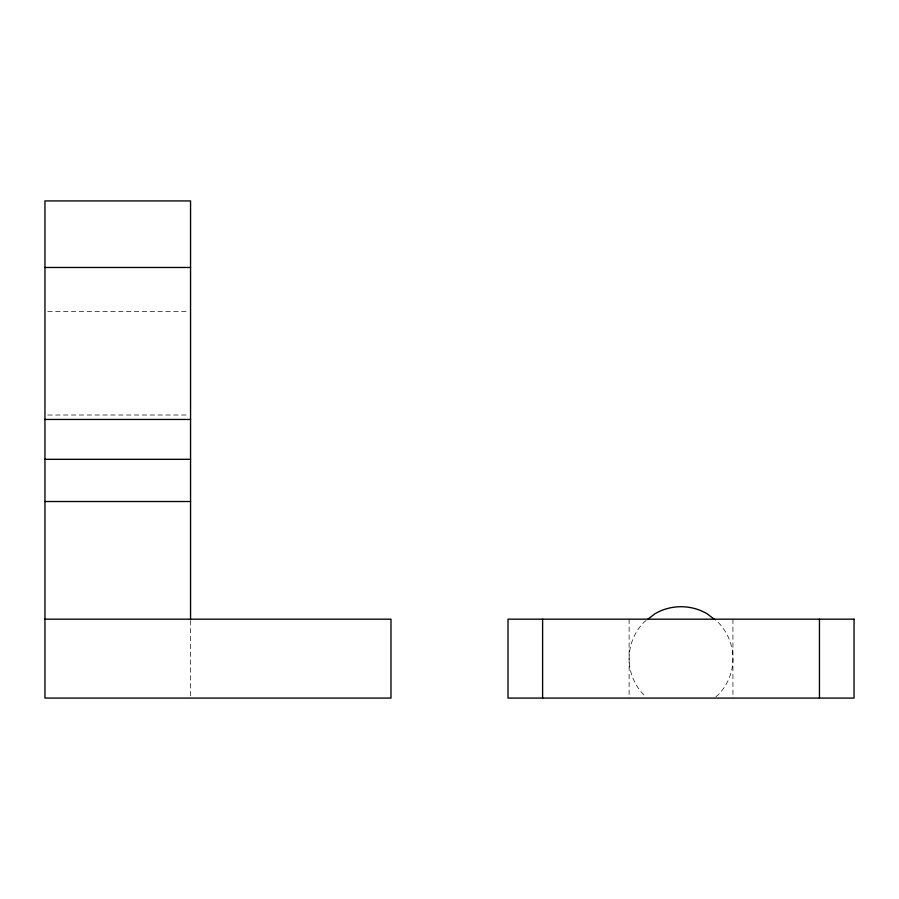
<?xml version="1.0" encoding="UTF-8"?>
<svg xmlns="http://www.w3.org/2000/svg" width="899" height="899" viewBox="0 0 899 899"><rect width="100%" height="100%" fill="white"/><g stroke="black" fill="none" stroke-linecap="round" stroke-linejoin="round"><path stroke-width="0.67" stroke-dasharray="4.5 3.37" d="M646.123 620.546L644.325 621.917A51.906 51.906 0 0 0 644.325 695.332L646.123 696.703M715.941 696.703L717.739 695.332A51.906 51.906 0 0 0 717.739 621.917L714.154 619.175M47.748 311.661L189.161 311.661M47.748 415.012L189.161 415.012M732.932 619.175L732.932 698.074M629.12 619.175L629.12 698.074M190.554 620.557L190.554 696.691"/><path stroke-width="1.35" d="M647.909 619.175L655.079 613.669A51.906 51.906 0 0 1 706.985 613.669L714.154 619.175M44.95 267.475L190.554 267.475M44.95 419.44L190.554 419.44M44.95 459.31L190.554 459.31M44.95 501.518L190.554 501.518M44.95 619.175L390.986 619.175L390.986 698.074L44.95 698.074L44.95 200.927L190.554 200.927L190.554 619.175M819.45 619.175L819.45 698.074M542.614 619.175L542.614 698.074M854.05 619.175L508.014 619.175L508.014 698.074L854.05 698.074L854.05 619.175"/></g></svg>
